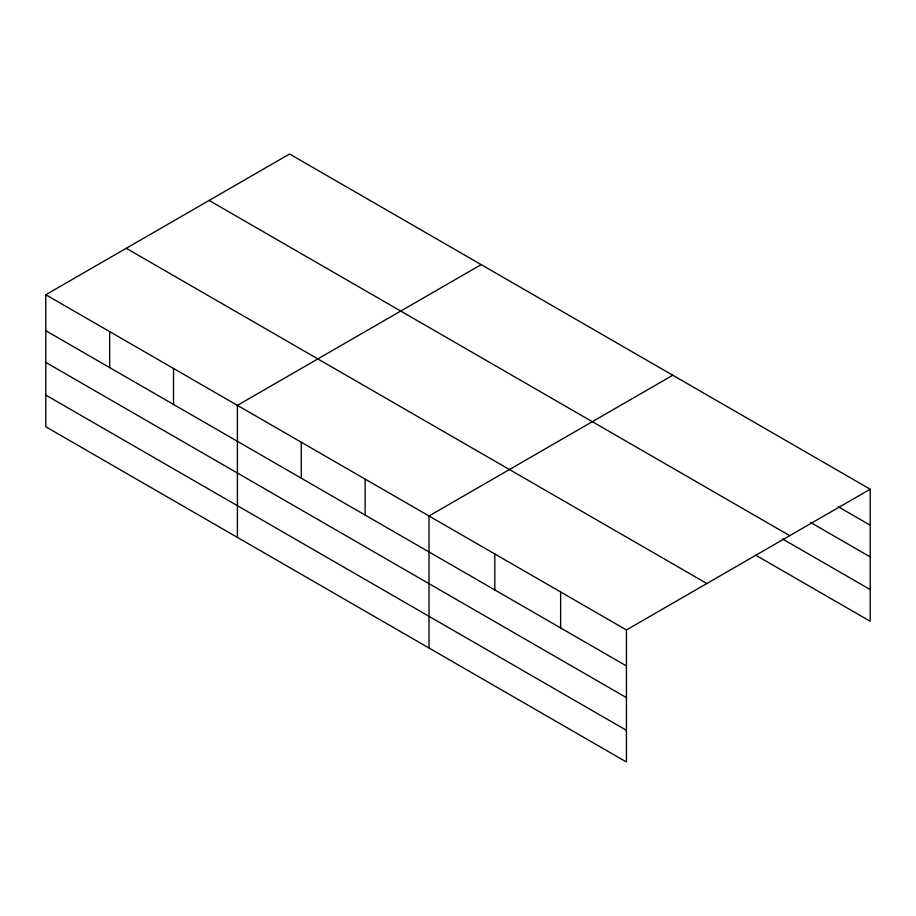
<?xml version="1.0" encoding="UTF-8"?>
<svg xmlns="http://www.w3.org/2000/svg" width="916" height="916" viewBox="0 0 916 916"><rect width="100%" height="100%" fill="white"/><g stroke="black" fill="none" stroke-linecap="round" stroke-linejoin="round"><path stroke-width="1.37" d="M626.43 697.637L626.43 629.956L45.8 294.734L45.8 426.787L626.43 761.998L626.43 697.637L45.8 362.415M755.654 555.13L870.2 621.266L870.2 489.213L289.571 154.002L45.8 294.734M481.186 264.621L237.404 405.364L237.404 537.406M672.791 375.239L429.009 515.983L429.009 648.024M626.43 629.956L870.2 489.213M838.518 506.903L870.2 525.189M810.488 522.418L870.2 556.894M209.134 200.444L789.752 535.665M782.459 538.906L870.2 589.56M126.248 248.293L706.866 583.515M45.8 330.71L626.43 665.932M45.8 395.082L626.43 730.304M560.626 591.965L560.626 627.941M494.812 553.974L494.812 589.95M365.14 479.114L365.14 515.09M301.272 442.233L301.272 478.209M173.536 368.484L173.536 404.46M109.668 331.615L109.668 367.591"/></g></svg>
